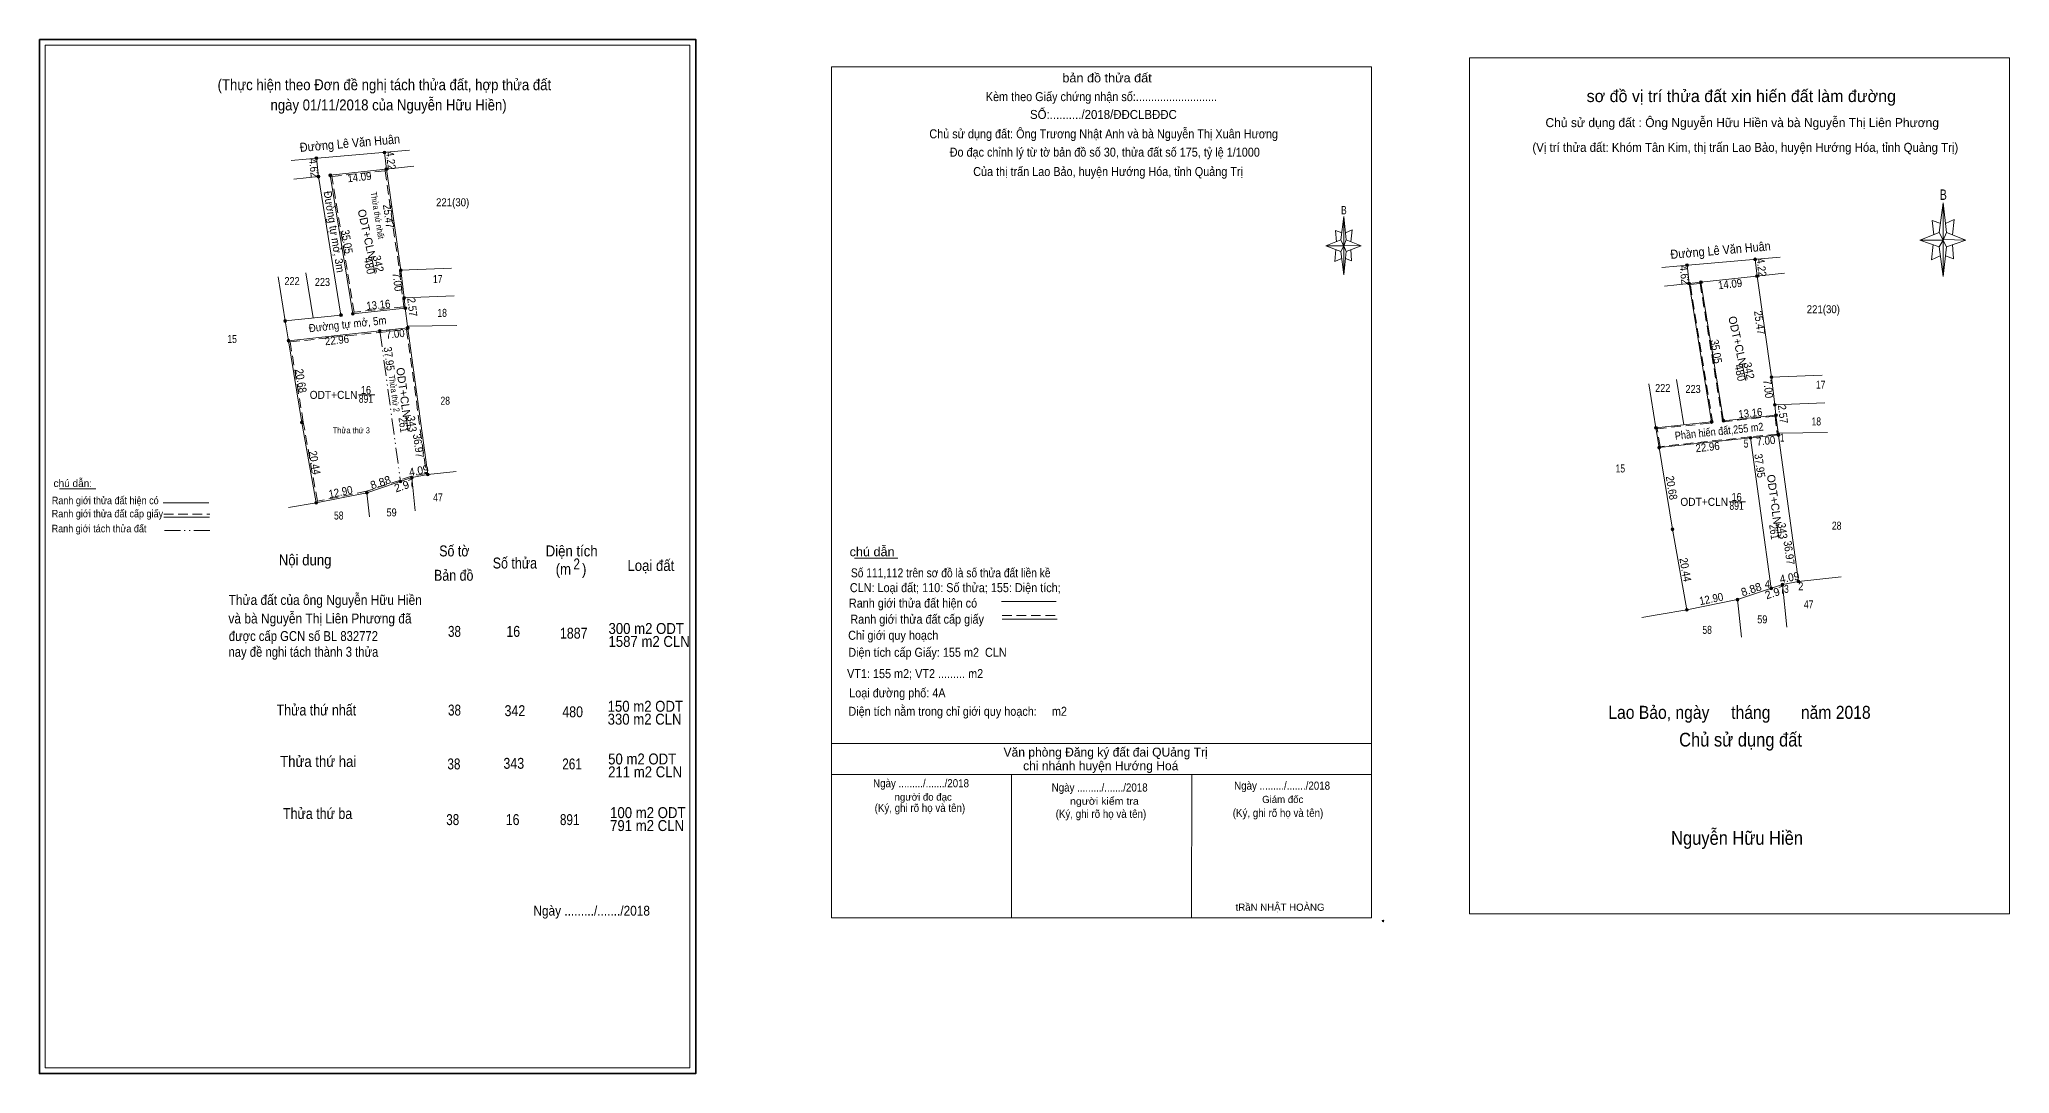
# Model space of a CAD drawing. Header units: metres. Extents: x 535626 to 536479, y 1836805 to 1837064.
# Drawn here: x 535626.1 to 536118.4, y 1836805.4 to 1837063.8 of the extents above; entities that cross this region are included whole.
import ezdxf
from ezdxf.enums import TextEntityAlignment as Align

# ---------------------------------------------------------------- set-up
doc = ezdxf.new("R2010")
doc.units = ezdxf.units.M
doc.header["$LTSCALE"] = 0.8
doc.header["$PDMODE"] = 32
doc.header["$PDSIZE"] = 0.4
doc.linetypes.add('DASH_DOUBLE_DOT', pattern=[9.2, 5, -1.2, 0.3, -1.2, 0.3, -1.2])
doc.linetypes.add('MEDIUM_DASHED', pattern=[4.5, 3, -1.5])
for name, color, linetype, lineweight in [('17', 7, 'Continuous', 13), ('2', 7, 'Continuous', 13), ('5', 7, 'Continuous', 13), ('6', 7, 'Continuous', 13), ('63', 7, 'Continuous', 13)]:
    doc.layers.add(name, color=color, linetype=linetype, lineweight=lineweight)
doc.layers.add('7', color=7, linetype='Continuous')

msp = doc.modelspace()

# ---------------------------------------------------------------- hatches: boundary and pattern name
at = {"layer": '2'}
for points in [[(535695.64, 1837034.1, 1), (535694.94, 1837034.1, 1)], [(535712.67, 1837035.56, 1), (535711.97, 1837035.56, 1)], [(535713.13, 1837031.36, 1), (535712.43, 1837031.36, 1)], [(535696.14, 1837029.51, 1), (535695.44, 1837029.51, 1)], [(535696.04, 1837029.51, 1), (535695.54, 1837029.51, 1)], [(535699.12, 1837029.84, 1), (535698.42, 1837029.84, 1)], [(535699.02, 1837029.84, 1), (535698.52, 1837029.84, 1)], [(535713.03, 1837031.36, 1), (535712.53, 1837031.36, 1)], [(536038.173, 1837007.375, 1), (536037.473, 1837007.375, 1)], [(536055.203, 1837008.835, 1), (536054.503, 1837008.835, 1)], [(535716.73, 1837006.15, 1), (535716.03, 1837006.15, 1)], [(535716.63, 1837006.15, 1), (535716.13, 1837006.15, 1)], [(536038.673, 1837002.785, 1), (536037.973, 1837002.785, 1)], [(536038.573, 1837002.785, 1), (536038.073, 1837002.785, 1)], [(536041.653, 1837003.115, 1), (536040.953, 1837003.115, 1)], [(536041.553, 1837003.115, 1), (536041.053, 1837003.115, 1)], [(536055.663, 1837004.635, 1), (536054.963, 1837004.635, 1)], [(536055.563, 1837004.635, 1), (536055.063, 1837004.635, 1)], [(535717.56, 1836999.2, 1), (535716.86, 1836999.2, 1)], [(535717.46, 1836999.2, 1), (535716.96, 1836999.2, 1)], [(535687.87, 1836993.45, 1), (535687.17, 1836993.45, 1)], [(535687.77, 1836993.45, 1), (535687.27, 1836993.45, 1)], [(535701.79, 1836994.93, 1), (535701.09, 1836994.93, 1)], [(535701.69, 1836994.93, 1), (535701.19, 1836994.93, 1)], [(535704.77, 1836995.25, 1), (535704.07, 1836995.25, 1)], [(535704.67, 1836995.25, 1), (535704.17, 1836995.25, 1)], [(535717.86, 1836996.65, 1), (535717.16, 1836996.65, 1)], [(535717.76, 1836996.65, 1), (535717.26, 1836996.65, 1)], [(535688.68, 1836988.52, 1), (535687.98, 1836988.52, 1)], [(535688.58, 1836988.52, 1), (535688.08, 1836988.52, 1)], [(535711.51, 1836990.95, 1), (535710.81, 1836990.95, 1)], [(535711.41, 1836990.95, 1), (535710.91, 1836990.95, 1)], [(535718.47, 1836991.69, 1), (535717.77, 1836991.69, 1)], [(535718.37, 1836991.69, 1), (535717.87, 1836991.69, 1)], [(536059.263, 1836979.425, 1), (536058.563, 1836979.425, 1)], [(536059.163, 1836979.425, 1), (536058.663, 1836979.425, 1)], [(536060.093, 1836972.475, 1), (536059.393, 1836972.475, 1)], [(536059.993, 1836972.475, 1), (536059.493, 1836972.475, 1)], [(535692.01, 1836968.11, 1), (535691.31, 1836968.11, 1)], [(535691.91, 1836968.11, 1), (535691.41, 1836968.11, 1)], [(536044.323, 1836968.205, 1), (536043.623, 1836968.205, 1)], [(536044.223, 1836968.205, 1), (536043.723, 1836968.205, 1)], [(536047.303, 1836968.525, 1), (536046.603, 1836968.525, 1)], [(536047.203, 1836968.525, 1), (536046.703, 1836968.525, 1)], [(536060.393, 1836969.925, 1), (536059.693, 1836969.925, 1)], [(536060.293, 1836969.925, 1), (536059.793, 1836969.925, 1)], [(536030.403, 1836966.725, 1), (536029.703, 1836966.725, 1)], [(536030.303, 1836966.725, 1), (536029.803, 1836966.725, 1)], [(536054.043, 1836964.225, 1), (536053.343, 1836964.225, 1)], [(536053.943, 1836964.225, 1), (536053.443, 1836964.225, 1)], [(536061.003, 1836964.965, 1), (536060.303, 1836964.965, 1)], [(536060.903, 1836964.965, 1), (536060.403, 1836964.965, 1)], [(536031.213, 1836961.795, 1), (536030.513, 1836961.795, 1)], [(536031.113, 1836961.795, 1), (536030.613, 1836961.795, 1)], [(535716.68, 1836953.35, 1), (535715.98, 1836953.35, 1)], [(535716.58, 1836953.35, 1), (535716.08, 1836953.35, 1)], [(535719.5, 1836954.29, 1), (535718.8, 1836954.29, 1)], [(535719.4, 1836954.29, 1), (535718.9, 1836954.29, 1)], [(535723.51, 1836955.07, 1), (535722.81, 1836955.07, 1)], [(535723.41, 1836955.07, 1), (535722.91, 1836955.07, 1)], [(535695.61, 1836947.99, 1), (535694.91, 1836947.99, 1)], [(535695.51, 1836947.99, 1), (535695.01, 1836947.99, 1)], [(535708.26, 1836950.54, 1), (535707.56, 1836950.54, 1)], [(535708.16, 1836950.54, 1), (535707.66, 1836950.54, 1)], [(536034.543, 1836941.385, 1), (536033.843, 1836941.385, 1)], [(536034.443, 1836941.385, 1), (536033.943, 1836941.385, 1)], [(536066.043, 1836928.345, 1), (536065.343, 1836928.345, 1)], [(536065.943, 1836928.345, 1), (536065.443, 1836928.345, 1)], [(536050.793, 1836923.815, 1), (536050.093, 1836923.815, 1)], [(536050.693, 1836923.815, 1), (536050.193, 1836923.815, 1)], [(536059.213, 1836926.625, 1), (536058.513, 1836926.625, 1)], [(536059.113, 1836926.625, 1), (536058.613, 1836926.625, 1)], [(536062.033, 1836927.565, 1), (536061.333, 1836927.565, 1)], [(536061.933, 1836927.565, 1), (536061.433, 1836927.565, 1)], [(536038.143, 1836921.265, 1), (536037.443, 1836921.265, 1)], [(536038.043, 1836921.265, 1), (536037.543, 1836921.265, 1)]]:
    msp.add_hatch(color=256, dxfattribs=at).paths.add_polyline_path(points)

# ---------------------------------------------------------------- linework, layer by layer
at = {"layer": '17'}
for p, q in [((535631.11, 1836951.54), (535640.17, 1836951.54)), ((535829.76, 1836934.19), (535840.62, 1836934.19)), ((535824, 1836844.27), (535824.03, 1836880.13)), ((535869, 1836844.23), (535869.03, 1836880.09)), ((535914, 1836844.19), (535914.03, 1836880.07))]:
    msp.add_line(p, q, dxfattribs=at)
at = {"layer": '2'}
for p, q in [((535695.29, 1837034.1), (535695.79, 1837029.51)), ((535719.65, 1837032.12), (535698.77, 1837029.84)), ((535712.32, 1837035.56), (535712.78, 1837031.37)), ((535695.79, 1837029.51), (535689.68, 1837028.84)), ((535695.79, 1837029.51), (535701.44, 1836994.93)), ((535698.77, 1837029.84), (535704.42, 1836995.25)), ((535712.78, 1837031.36), (535716.38, 1837006.15)), ((536100.85, 1837015.56), (536101.85, 1837022.95)), ((536100.85, 1837011.97), (536096.03, 1837013.65)), ((536102.63, 1837015.56), (536107.49, 1837013.65)), ((536104.15, 1837012.54), (536104.37, 1837008.94)), ((535709.11, 1837009.41), (535710.01, 1837005.32)), ((536037.82, 1837007.38), (536038.32, 1837002.79)), ((536054.85, 1837008.84), (536055.31, 1837004.65)), ((536102.63, 1837011.97), (536101.85, 1837004.59)), ((536104.37, 1837008.94), (536102.41, 1837009.7)), ((535687.52, 1836993.45), (535685.72, 1837004.48)), ((535692.63, 1837005.51), (535694.48, 1836994.19)), ((535716.38, 1837006.15), (535729.04, 1837006.65)), ((535716.38, 1837006.15), (535717.21, 1836999.2)), ((536038.32, 1837002.79), (536032.21, 1837002.12)), ((536038.32, 1837002.79), (536043.97, 1836968.21)), ((536062.18, 1837005.4), (536041.3, 1837003.12)), ((536041.3, 1837003.12), (536046.95, 1836968.53)), ((536055.31, 1837004.64), (536058.91, 1836979.43)), ((535717.21, 1836999.2), (535729.7, 1836999.69)), ((535717.21, 1836999.2), (535717.51, 1836996.65)), ((535701.44, 1836994.93), (535687.52, 1836993.45)), ((535687.52, 1836993.45), (535688.32, 1836988.51)), ((535717.51, 1836996.65), (535704.42, 1836995.25)), ((535717.52, 1836996.65), (535718.05, 1836992.16)), ((535730.41, 1836992.28), (535718.05, 1836992.16)), ((535718.05, 1836992.16), (535723.16, 1836955.07)), ((536051.64, 1836982.69), (536052.54, 1836978.6)), ((536030.05, 1836966.73), (536028.25, 1836977.76)), ((536035.16, 1836978.79), (536037.01, 1836967.47)), ((536058.91, 1836979.43), (536071.57, 1836979.93)), ((536058.91, 1836979.43), (536059.74, 1836972.48)), ((535705.84, 1836974.98), (535709.91, 1836974.98)), ((536059.74, 1836972.48), (536072.23, 1836972.97)), ((535717.73, 1836969.6), (535718.24, 1836965.87)), ((536043.97, 1836968.21), (536030.05, 1836966.73)), ((536060.04, 1836969.93), (536046.95, 1836968.53)), ((536059.74, 1836972.48), (536060.04, 1836969.93)), ((536060.05, 1836969.93), (536060.58, 1836965.44)), ((536030.05, 1836966.73), (536030.85, 1836961.79)), ((536053.69, 1836964.23), (536058.86, 1836926.63)), ((536072.94, 1836965.56), (536060.58, 1836965.44)), ((536060.58, 1836965.44), (536065.69, 1836928.35)), ((535707.91, 1836950.54), (535719.15, 1836954.29)), ((535719.15, 1836954.29), (535723.16, 1836955.07)), ((535719.15, 1836954.29), (535720.02, 1836946.01)), ((535723.16, 1836955.07), (535730.26, 1836955.85)), ((535695.26, 1836947.99), (535707.91, 1836950.54)), ((535708.53, 1836944.52), (535707.91, 1836950.54)), ((536048.37, 1836948.26), (536052.44, 1836948.26)), ((535688.35, 1836946.82), (535695.26, 1836947.99)), ((536060.26, 1836942.88), (536060.77, 1836939.15)), ((536061.68, 1836927.57), (536065.69, 1836928.35)), ((536065.69, 1836928.35), (536076.36, 1836929.52)), ((536037.79, 1836921.27), (536050.44, 1836923.82)), ((536050.44, 1836923.82), (536061.68, 1836927.57)), ((536051.41, 1836914.42), (536050.44, 1836923.82)), ((536061.68, 1836927.57), (536062.8, 1836916.96)), ((536026.55, 1836919.37), (536030.88, 1836920.1)), ((536030.88, 1836920.1), (536037.79, 1836921.27))]:
    msp.add_line(p, q, dxfattribs=at)
at = {"layer": '2', "linetype": 'DASH_DOUBLE_DOT'}
msp.add_line((535711.16, 1836990.95), (535716.33, 1836953.35), dxfattribs=at)
at = {"layer": '2'}
for points in [[(535983.43, 1837059.16), (536118.43, 1837059.16), (536118.43, 1836845.32), (535983.43, 1836845.32)], [(536101.85, 1837022.95), (536102.63, 1837015.56), (536101.85, 1837013.65)], [(536101.85, 1837013.65), (536096.03, 1837013.65), (536100.85, 1837015.56), (536102.63, 1837011.97), (536107.49, 1837013.65), (536101.85, 1837013.84)], [(536101.85, 1837013.65), (536101.85, 1837004.59), (536100.85, 1837011.97)], [(536038.32, 1837002.79), (536041.3, 1837003.12), (536046.95, 1836968.53), (536060.04, 1836969.93), (536060.65, 1836964.97), (536053.69, 1836964.23), (536030.86, 1836961.8), (536030.05, 1836966.73), (536043.97, 1836968.21)]]:
    msp.add_lwpolyline(points, close=True, dxfattribs=at)
for points in [[(535718.56, 1837036.1), (535696.53, 1837034.21), (535688.98, 1837033.56)], [(536101.25, 1837017.84), (536099.11, 1837018.58), (536099.52, 1837015)], [(536102.41, 1837017.84), (536104.55, 1837018.78), (536104.15, 1837015)], [(536101.85, 1837013.65), (536100.85, 1837015.56), (536096.03, 1837013.65)], [(536099.31, 1837012.54), (536098.92, 1837008.74), (536101.07, 1837009.7)], [(536101.85, 1837013.65), (536102.63, 1837011.97), (536107.49, 1837013.65)], [(536061.09, 1837009.38), (536039.06, 1837007.49), (536031.51, 1837006.84)], [(535688.33, 1836988.52), (535711.16, 1836990.95), (535718.12, 1836991.69)], [(535688.33, 1836988.52), (535691.66, 1836968.11), (535695.26, 1836947.99)], [(536030.86, 1836961.8), (536053.69, 1836964.23), (536060.65, 1836964.97)], [(536030.86, 1836961.8), (536034.19, 1836941.39), (536037.79, 1836921.27)]]:
    msp.add_lwpolyline(points, dxfattribs=at)
at = {"layer": '2', "linetype": 'MEDIUM_DASHED'}
for points in [[(535712.48, 1837030.98), (535716.03, 1837006.1), (535716.86, 1836999.16), (535717.12, 1836996.96), (535704.71, 1836995.63), (535699.17, 1837029.53)], [(536038.61, 1837002.57), (536041.09, 1837002.85), (536046.74, 1836968.26), (536059.82, 1836969.66), (536060.37, 1836965.19), (536053.66, 1836964.48), (536031.07, 1836962.07), (536030.34, 1836966.51), (536044.26, 1836967.99)]]:
    msp.add_lwpolyline(points, close=True, dxfattribs=at)
for points in [[(535716.28, 1836953.7), (535707.82, 1836950.88), (535695.54, 1836948.4), (535692.01, 1836968.17), (535688.74, 1836988.21), (535718.16, 1836991.35)], [(535717.82, 1836991.31), (535722.77, 1836955.35), (535719.06, 1836954.63), (535716.28, 1836953.71)]]:
    msp.add_lwpolyline(points, dxfattribs=at)
at = {"layer": '2'}
for centre, radius in [((535695.29, 1837034.1), 0.35), ((535712.32, 1837035.56), 0.35), ((535712.78, 1837031.36), 0.35), ((535695.79, 1837029.51), 0.35), ((535695.79, 1837029.51), 0.25), ((535698.77, 1837029.84), 0.35), ((535698.77, 1837029.84), 0.25), ((535712.78, 1837031.36), 0.25), ((536037.823, 1837007.375), 0.35), ((536054.853, 1837008.835), 0.35), ((535716.38, 1837006.15), 0.35), ((535716.38, 1837006.15), 0.25), ((536038.323, 1837002.785), 0.35), ((536038.323, 1837002.785), 0.25), ((536041.303, 1837003.115), 0.35), ((536041.303, 1837003.115), 0.25), ((536055.313, 1837004.635), 0.35), ((536055.313, 1837004.635), 0.25), ((535717.21, 1836999.2), 0.35), ((535717.21, 1836999.2), 0.25), ((535687.52, 1836993.45), 0.35), ((535687.52, 1836993.45), 0.25), ((535701.44, 1836994.93), 0.35), ((535701.44, 1836994.93), 0.25), ((535704.42, 1836995.25), 0.35), ((535704.42, 1836995.25), 0.25), ((535717.51, 1836996.65), 0.35), ((535717.51, 1836996.65), 0.25), ((535688.33, 1836988.52), 0.35), ((535688.33, 1836988.52), 0.25), ((535711.16, 1836990.95), 0.35), ((535711.16, 1836990.95), 0.25), ((535718.12, 1836991.69), 0.35), ((535718.12, 1836991.69), 0.25), ((536058.913, 1836979.425), 0.35), ((536058.913, 1836979.425), 0.25), ((536059.743, 1836972.475), 0.35), ((536059.743, 1836972.475), 0.25), ((535691.66, 1836968.11), 0.35), ((535691.66, 1836968.11), 0.25), ((536043.973, 1836968.205), 0.35), ((536043.973, 1836968.205), 0.25), ((536046.953, 1836968.525), 0.35), ((536046.953, 1836968.525), 0.25), ((536060.043, 1836969.925), 0.35), ((536060.043, 1836969.925), 0.25), ((536030.053, 1836966.725), 0.35), ((536030.053, 1836966.725), 0.25), ((536053.693, 1836964.225), 0.35), ((536053.693, 1836964.225), 0.25), ((536060.653, 1836964.965), 0.35), ((536060.653, 1836964.965), 0.25), ((536030.863, 1836961.795), 0.35), ((536030.863, 1836961.795), 0.25), ((535716.33, 1836953.35), 0.35), ((535716.33, 1836953.35), 0.25), ((535719.15, 1836954.29), 0.35), ((535719.15, 1836954.29), 0.25), ((535723.16, 1836955.07), 0.35), ((535723.16, 1836955.07), 0.25), ((535695.26, 1836947.99), 0.35), ((535695.26, 1836947.99), 0.25), ((535707.91, 1836950.54), 0.35), ((535707.91, 1836950.54), 0.25), ((536034.193, 1836941.385), 0.35), ((536034.193, 1836941.385), 0.25), ((536065.693, 1836928.345), 0.35), ((536065.693, 1836928.345), 0.25), ((536050.443, 1836923.815), 0.35), ((536050.443, 1836923.815), 0.25), ((536058.863, 1836926.625), 0.35), ((536058.863, 1836926.625), 0.25), ((536061.683, 1836927.565), 0.35), ((536061.683, 1836927.565), 0.25), ((536037.793, 1836921.265), 0.35), ((536037.793, 1836921.265), 0.25)]:
    msp.add_circle(centre, radius, dxfattribs=at)
at = {"layer": '5'}
for p, q in [((535951.29, 1837013.69), (535952.04, 1837019.53)), ((535951.29, 1837010.83), (535947.54, 1837012.19)), ((535952.64, 1837013.69), (535956.39, 1837012.19)), ((535952.64, 1837010.83), (535952.04, 1837004.99)), ((535953.99, 1837008.43), (535952.49, 1837009.03)), ((535953.84, 1837011.29), (535953.99, 1837008.43))]:
    msp.add_line(p, q, dxfattribs=at)
at = {"layer": '5', "lineweight": 35}
msp.add_lwpolyline([(535626.08, 1837063.8), (535790.11, 1837063.8), (535790.11, 1836805.38), (535626.08, 1836805.38)], close=True, dxfattribs=at)
at = {"layer": '5'}
for points in [[(535627.54, 1837062.35), (535788.65, 1837062.35), (535788.65, 1836806.84), (535627.54, 1836806.84)], [(535824, 1837056.97), (535959, 1837056.97), (535959, 1836844.27), (535824, 1836844.27)], [(535952.04, 1837019.53), (535952.64, 1837013.69), (535952.04, 1837012.19)], [(535952.04, 1837012.19), (535947.54, 1837012.19), (535951.29, 1837013.69), (535952.64, 1837010.83), (535956.39, 1837012.19), (535952.04, 1837012.33)], [(535952.04, 1837012.19), (535952.04, 1837004.99), (535951.29, 1837010.83)]]:
    msp.add_lwpolyline(points, close=True, dxfattribs=at)
for points in [[(535952.04, 1837012.19), (535951.29, 1837013.69), (535947.54, 1837012.19)], [(535951.59, 1837015.49), (535949.94, 1837016.09), (535950.24, 1837013.23)], [(535952.04, 1837012.19), (535952.64, 1837010.83), (535956.39, 1837012.19)], [(535952.49, 1837015.49), (535954.14, 1837016.23), (535953.84, 1837013.23)], [(535950.09, 1837011.29), (535949.79, 1837008.29), (535951.44, 1837009.03)]]:
    msp.add_lwpolyline(points, dxfattribs=at)
at = {"layer": '6'}
for p, q in [((535656.99, 1836948.04), (535668.41, 1836948.04)), ((535657.15, 1836944.38), (535668.57, 1836944.38)), ((535866.48, 1836923.35), (535880.19, 1836923.35)), ((535866.69, 1836918.95), (535880.4, 1836918.95)), ((535824, 1836887.87), (535959, 1836887.87)), ((535824, 1836887.87), (535959, 1836887.87)), ((535824, 1836880.13), (535959, 1836880.13))]:
    msp.add_line(p, q, dxfattribs=at)
at = {"layer": '6', "linetype": 'MEDIUM_DASHED'}
for p, q in [((535657.15, 1836945.14), (535668.66, 1836945.14)), ((535866.69, 1836919.87), (535880.49, 1836919.87))]:
    msp.add_line(p, q, dxfattribs=at)
at = {"layer": '6'}
msp.add_point((535961.85, 1836843.53), dxfattribs=at)
at = {"layer": '63', "linetype": 'DASH_DOUBLE_DOT'}
msp.add_line((535657.33, 1836941.08), (535668.8, 1836941.08), dxfattribs=at)

# ---------------------------------------------------------------- texts
at = {"layer": '2'}
for s, height, p in [('sơ đồ vị trí thửa đất xin hiến đất làm đường', 3, (536051.385, 1837048.14)), ('Chủ sử dụng đất : Ông Nguyễn Hữu Hiền và bà Nguyễn Thị Liên Phương', 2.25, (536051.615, 1837041.88))]:
    msp.add_text(s, height=height, dxfattribs=at).set_placement(p, align=Align.CENTER)
for s, height, rotation, width, p in [('Đường Lê Văn Huân', 2.25, 4.933, 0.9, (535703.7533, 1837036.7563)), ('4.62', 2, 276.217, 0.9, (535693.6751, 1837031.5883)), ('4.22', 2, 277.058, 0.9, (535712.9206, 1837033.4229)), ('14.09', 2, 6.192, 0.9, (535706.1621, 1837028.4135)), ('Đường tự mở, 3m', 2, 279.277, 0.95, (535698.7515, 1837015.5762)), ('Thửa thứ nhất', 1.5, 279.281, 0.9, (535709.8054, 1837019.701)), ('25.47', 2, 278.127, 0.9, (535712.3361, 1837019.4864)), ('35.05', 2, 279.277, 0.9, (535701.9682, 1837013.0912)), ('Đường Lê Văn Huân', 2.25, 4.933, 0.9, (536046.2833, 1837010.0263)), ('480', 2, 282.395, 0.95, (535707.5705, 1837007.0446)), ('342', 2, 282.395, 0.95, (535709.7994, 1837007.5296)), ('4.62', 2, 276.217, 0.9, (536036.2051, 1837004.8583)), ('4.22', 2, 277.058, 0.9, (536055.4506, 1837006.6929)), ('7.00', 2, 276.81, 0.9, (535714.6008, 1837003.0986)), ('14.09', 2, 6.192, 0.9, (536048.6921, 1837001.6835)), ('13.16', 2, 6.105, 0.9, (535710.8887, 1836996.4896)), ('2.57', 2, 276.71, 0.9, (535718.2727, 1836996.7718)), ('Đường tự mở, 5m', 2, 6.076, 0.9, (535703.1942, 1836991.6461)), ('25.47', 2, 278.127, 0.9, (536054.9861, 1836992.8764)), ('22.96', 2, 6.076, 0.9, (535700.5392, 1836987.6782)), ('7.00', 2, 6.069, 0.9, (535715.1043, 1836989.2392)), ('35.05', 2, 279.277, 0.9, (536044.1582, 1836985.6512)), ('37.95', 2, 277.829, 0.9, (535712.4989, 1836983.8662)), ('480', 2, 282.395, 0.95, (536050.1005, 1836980.3146)), ('342', 2, 282.395, 0.95, (536052.3294, 1836980.7996)), ('20.68', 2, 279.266, 0.9, (535690.4685, 1836978.326)), ('Thửa thứ 2', 1.5, 277.829, 0.9, (535714.0155, 1836975.2322)), ('7.00', 2, 276.81, 0.9, (536057.1308, 1836976.3686)), ('261', 2, 277.77, 0.85, (535716.064, 1836967.3552)), ('343', 2, 277.77, 0.9, (535718.1815, 1836967.5802)), ('Phần hiến đất,255 m2', 2, 6.076, 0.85, (536045.9442, 1836964.9017)), ('13.16', 2, 6.105, 0.9, (536053.7487, 1836969.4496)), ('2.57', 2, 276.71, 0.9, (536060.8027, 1836970.0418)), ('36.97', 2, 277.836, 0.9, (535719.81, 1836962.1213)), ('22.96', 2, 6.076, 0.9, (536043.0692, 1836960.9482)), ('7.00', 2, 6.069, 0.9, (536057.6343, 1836962.5092)), ('20.44', 2, 280.144, 0.9, (535693.9128, 1836957.8361)), ('37.95', 2, 277.829, 0.9, (536055.0289, 1836957.1362)), ('4.09', 2, 11.007, 0.95, (535721.0841, 1836955.0837)), ('20.68', 2, 279.266, 0.9, (536032.9985, 1836951.596)), ('12.90', 2, 11.397, 0.9, (535701.5374, 1836949.7543)), ('261', 2, 277.77, 0.85, (536058.594, 1836940.6252)), ('343', 2, 277.77, 0.9, (536060.7115, 1836940.8502)), ('36.97', 2, 277.836, 0.9, (536062.34, 1836935.3913)), ('20.44', 2, 280.144, 0.9, (536036.4428, 1836931.1061)), ('4.09', 2, 11.007, 0.95, (536063.6141, 1836928.3537)), ('12.90', 2, 11.397, 0.9, (536044.0674, 1836923.0243))]:
    msp.add_text(s, height=height, rotation=rotation, dxfattribs=dict(at, width=width)).set_placement(p, align=Align.CENTER)
for s, height, width, p in [('(Vị trí thửa đất: Khóm Tân Kim, thị trấn Lao Bảo, huyện Hướng Hóa, tỉnh Quảng Trị)', 2.25, 0.95, (536052.39, 1837035.7)), ('221(30)', 2, 0.9, (535729.35, 1837022.1)), ('B', 2.611, 0.75, (536101.87, 1837023.7)), ('222', 2, 0.85, (535689.22, 1837002.42)), ('223', 2, 0.85, (535696.81, 1837002.18)), ('17', 2, 0.8, (535725.625, 1837002.91)), ('221(30)', 2, 0.9, (536071.88, 1836995.37)), ('18', 2, 0.8, (535726.725, 1836994.47)), ('15', 2, 0.8, (535674.24, 1836987.94)), ('222', 2, 0.85, (536031.75, 1836975.69)), ('17', 2, 0.8, (536071.215, 1836976.53)), ('891', 2, 0.8, (535707.675, 1836972.99)), ('16', 2, 0.85, (535707.685, 1836975.19)), ('28', 2, 0.8, (535727.495, 1836972.52)), ('223', 2, 0.85, (536039.34, 1836975.45)), ('18', 2, 0.8, (536070.125, 1836967.34)), ('Thửa thứ 3', 1.5, 0.85, (535704.03, 1836965.37)), ('15', 2, 0.8, (536021.15, 1836955.59)), ('47', 2, 0.8, (535725.685, 1836948.34)), ('891', 2, 0.8, (536050.205, 1836946.26)), ('16', 2, 0.85, (536050.215, 1836948.46)), ('58', 2, 0.8, (535700.885, 1836943.83)), ('59', 2, 0.85, (535714.095, 1836944.61)), ('28', 2, 0.8, (536075.215, 1836941.3)), ('47', 2, 0.8, (536068.215, 1836921.61)), ('59', 2, 0.85, (536056.625, 1836917.88)), ('58', 2, 0.8, (536042.845, 1836915.26)), ('Lao Bảo, ngày     tháng       năm 2018', 3.255, 0.9, (536050.93, 1836894.02)), ('Chủ sử dụng đất', 3.423, 0.9, (536051.195, 1836887.11)), ('Nguyễn Hữu Hiền', 3.42, 0.9, (536050.325, 1836862.55))]:
    msp.add_text(s, height=height, dxfattribs=dict(at, width=width)).set_placement(p, align=Align.CENTER)
for s, rotation, p in [('ODT+CLN', 282.395, (535706.9376, 1837014.9946)), ('ODT+CLN', 282.395, (536049.4676, 1836988.2646)), ('8.88', 18.455, (535711.6434, 1836952.1554)), ('2.97', 18.435, (535717.6338, 1836951.4046)), ('8.88', 18.455, (536054.1734, 1836925.4254)), ('2.97', 18.435, (536060.1638, 1836924.6746))]:
    msp.add_text(s, height=2, rotation=rotation, dxfattribs=at).set_placement(p, align=Align.CENTER)
for p in [(535716.9374, 1836969.2304), (536059.4674, 1836942.5004)]:
    msp.add_text('ODT+CLN', height=2, rotation=277.77, dxfattribs=at).set_placement(p, align=Align.RIGHT)
for s, width, p in [('ODT+CLN', 0.95, (535705.55, 1836973.98)), (' 5', 0.8, (536053.17, 1836961.81)), (' 1', 0.75, (536062.16, 1836963.32)), ('ODT+CLN', 0.95, (536048.08, 1836947.25)), (' 4', 0.85, (536058.53, 1836926.69)), (' 3', 0.8, (536063.24, 1836925.5)), (' 2', 0.85, (536066.89, 1836926.16))]:
    msp.add_text(s, height=2, dxfattribs=dict(at, width=width)).set_placement(p, align=Align.RIGHT)
at = {"layer": '5'}
for s, height, width, p in [('bản đồ thửa đất', 2.25, 1.05, (535892.885, 1837053.06)), ('Kèm theo Giấy chứng nhận số:...........................', 2.25, 0.9, (535891.49, 1837048.38)), ('SỐ:........../2018/ĐĐCLBĐĐC', 2.25, 0.95, (535891.97, 1837043.92)), ('Chủ sử dụng đất: Ông Trương Nhật Anh và bà Nguyễn Thị Xuân Hương', 2.25, 0.9, (535892.035, 1837039.08)), ('Đo đạc chỉnh lý từ tờ bản đồ số 30, thửa đất số 175, tỷ lệ 1/1000 ', 2.25, 0.9, (535892.69, 1837034.5)), ('Của thị trấn Lao Bảo, huyện Hướng Hóa, tỉnh Quảng Trị', 2.25, 0.9, (535893.145, 1837029.66)), ('B', 2.066, 0.75, (535952.075, 1837020.1))]:
    msp.add_text(s, height=height, dxfattribs=dict(at, width=width)).set_placement(p, align=Align.CENTER)
at = {"layer": '6'}
msp.add_text('chú dẫn:', height=1.875, dxfattribs=at).set_placement((535629.62, 1836951.95))
for s, height, width, p in [('Ranh giới thửa đất hiện có ', 1.875, 0.9, (535629.18, 1836947.66)), ('Ranh giới thửa đất cấp giấy', 1.875, 0.9, (535629.16, 1836944.36)), ('Ranh giới tách thửa đất', 1.875, 0.9, (535629.14, 1836940.64)), ('Nội dung', 2.734, 0.9, (535685.9, 1836932.37)), ('Số tờ', 2.734, 0.85, (535725.99, 1836934.61)), ('Số thửa', 2.734, 0.85, (535739.37, 1836931.59)), ('Diện tích', 2.734, 0.9, (535752.6, 1836934.61)), ('2', 2.734, 0.8, (535759.54, 1836931.37)), ('Loại đất', 2.734, 0.9, (535773.03, 1836930.98)), ('chú dẫn', 2.25, 1.05, (535828.55, 1836934.66)), ('Bản đồ', 2.734, 0.85, (535724.69, 1836928.53)), ('(m   )', 2.734, 0.9, (535755.1, 1836930.08)), ('Số 111,112 trên sơ đồ là số thửa đất liền kề', 2.25, 0.85, (535828.88, 1836929.38)), ('Thửa đất của ông Nguyễn Hữu Hiền', 2.48, 0.9, (535673.36, 1836922.5)), ('Ranh giới thửa đất hiện có ', 2.25, 0.9, (535828.37, 1836921.82)), ('CLN: Loại đất; 110: Số thửa; 155: Diện tích;', 2.25, 0.9, (535828.61, 1836925.68)), ('và bà Nguyễn Thị Liên Phương đã', 2.48, 0.9, (535673.32, 1836917.86)), ('Ranh giới thửa đất cấp giấy', 2.25, 0.9, (535828.73, 1836917.8)), ('được cấp GCN số BL 832772 ', 2.48, 0.85, (535673.42, 1836913.47)), ('38', 2.73, 0.8, (535728.18, 1836914.51)), ('16', 2.73, 0.85, (535742.76, 1836914.51)), ('1887', 2.73, 0.85, (535756.16, 1836914.07)), ('300 m2 ODT', 2.734, 0.9, (535768.3, 1836915.23)), ('1587 m2 CLN', 2.734, 0.9, (535768.3, 1836912)), ('Chỉ giới quy hoạch', 2.25, 0.9, (535828.19, 1836913.78)), ('nay đề nghi tách thành 3 thửa', 2.48, 0.85, (535673.32, 1836909.53)), ('Diện tích cấp Giấy: 155 m2  CLN', 2.25, 0.9, (535828.22, 1836909.52)), ('VT1: 155 m2; VT2 ......... m2', 2.25, 0.9, (535827.92, 1836904.2)), ('Loại đường phố: 4A', 2.25, 0.9, (535828.46, 1836899.38)), ('Thửa thứ nhất', 2.734, 0.85, (535685.35, 1836894.87)), ('38', 2.73, 0.8, (535728.19, 1836894.85)), ('342', 2.73, 0.85, (535742.32, 1836894.7)), ('480', 2.73, 0.85, (535756.75, 1836894.42)), ('330 m2 CLN', 2.734, 0.9, (535768.08, 1836892.57)), ('150 m2 ODT', 2.734, 0.9, (535768.08, 1836895.8)), ('Diện tích nằm trong chỉ giới quy hoạch:     m2', 2.25, 0.9, (535828.25, 1836894.78)), ('Thửa thứ hai', 2.734, 0.9, (535686.24, 1836882.02)), ('38', 2.73, 0.8, (535728.05, 1836881.39)), ('343', 2.73, 0.85, (535742.04, 1836881.54)), ('261', 2.73, 0.8, (535756.75, 1836881.39)), ('50 m2 ODT', 2.734, 0.9, (535768.21, 1836882.63)), ('211 m2 CLN', 2.734, 0.9, (535768.21, 1836879.4)), ('Thửa thứ ba', 2.734, 0.85, (535686.96, 1836869)), ('38', 2.73, 0.8, (535727.75, 1836867.48)), ('16', 2.73, 0.85, (535742.61, 1836867.48)), ('891', 2.73, 0.8, (535756.16, 1836867.48)), ('100 m2 ODT', 2.734, 0.9, (535768.7, 1836869.22)), ('791 m2 CLN', 2.734, 0.9, (535768.7, 1836865.99))]:
    msp.add_text(s, height=height, dxfattribs=dict(at, width=width)).set_placement(p)
for s, height, p in [(' Văn phòng Đăng ký đất đai QUảng Trị', 2.25, (535892.11, 1836884.58)), ('chi nhánh huyện Hướng Hoá', 2.25, (535891.31, 1836881.18)), ('người đo đạc', 1.8, (535846.935, 1836873.6)), ('Giám đốc', 1.8, (535936.79, 1836872.99)), ('tRầN NHẬT HOÀNG', 1.8, (535936.115, 1836846.05))]:
    msp.add_text(s, height=height, dxfattribs=at).set_placement(p, align=Align.CENTER)
for s, height, width, p in [('Ngày ........./......./2018', 2.025, 0.9, (535846.4, 1836876.92)), ('Ngày ........./......./2018', 2.025, 0.9, (535891.04, 1836875.86)), ('người kiểm tra', 1.8, 1.1, (535892.225, 1836872.56)), ('Ngày ........./......./2018', 2.025, 0.9, (535936.63, 1836876.32)), ('(Ký, ghi rõ họ và tên)', 2.025, 0.9, (535846.12, 1836870.76)), ('(Ký, ghi rõ họ và tên)', 2.025, 0.9, (535891.36, 1836869.28)), ('(Ký, ghi rõ họ và tên)', 2.025, 0.9, (535935.61, 1836869.51)), ('Ngày ........./......./2018', 2.46, 0.9, (535764.095, 1836844.85))]:
    msp.add_text(s, height=height, dxfattribs=dict(at, width=width)).set_placement(p, align=Align.CENTER)
at = {"layer": '7', "width": 0.9}
for s, height, p in [('(Thực hiện theo Đơn đề nghị tách thửa đất, hợp thửa đất ', 2.734, (535712.745, 1837051.11)), ('ngày 01/11/2018 của Nguyễn Hữu Hiền)', 2.73, (535713.34, 1837046.06))]:
    msp.add_text(s, height=height, dxfattribs=at).set_placement(p, align=Align.CENTER)

doc.saveas('drawing.dxf')
